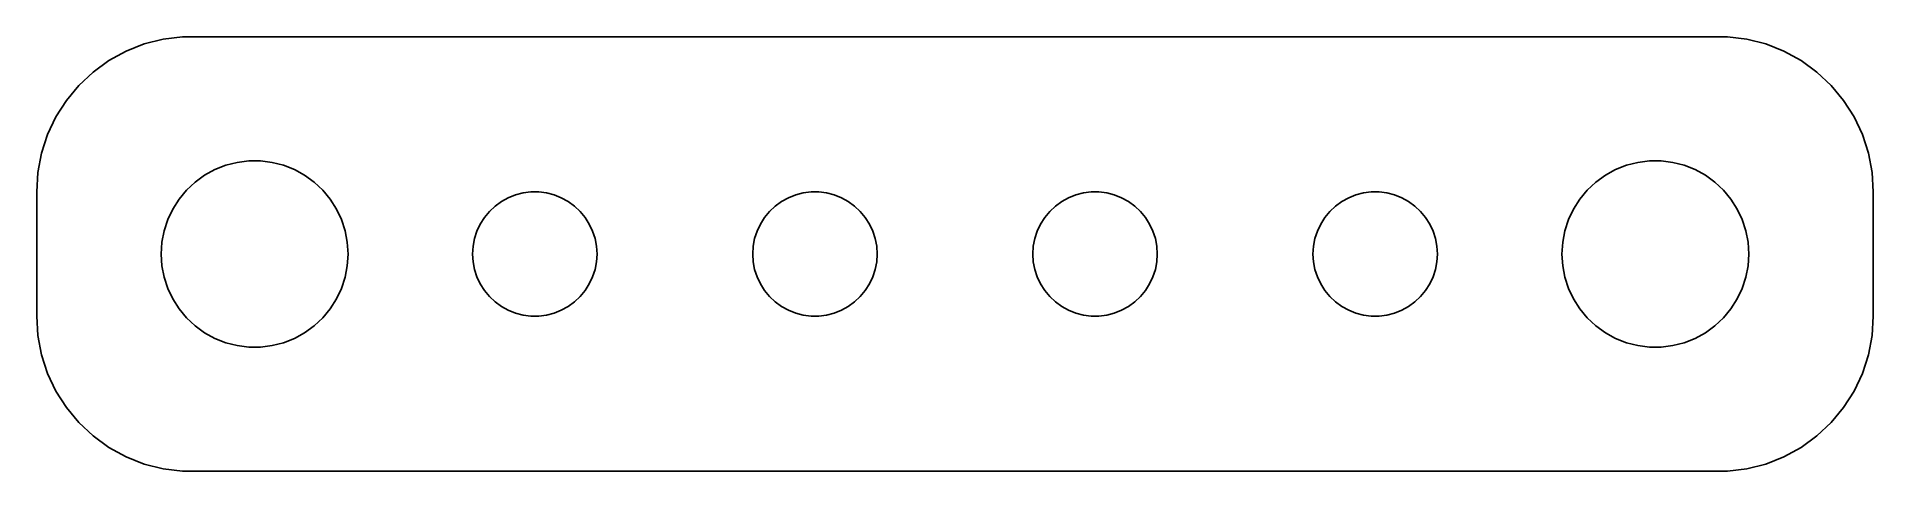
# Model space of a CAD drawing. Header units: metres. Extents: x -29.5 to 29.5, y 17 to 31.
import ezdxf

# ---------------------------------------------------------------- set-up
doc = ezdxf.new("R2010")
doc.units = ezdxf.units.M

msp = doc.modelspace()

# ---------------------------------------------------------------- linework, layer by layer
for p, q in [((-26.0451, 30.7553), (-26.6289, 30.5241)), ((-25.4369, 30.9114), (-26.0451, 30.7553)), ((-24.8139, 30.9901), (-25.4369, 30.9114)), ((24.8139, 30.9901), (-24.8139, 30.9901)), ((25.4369, 30.9114), (24.8139, 30.9901)), ((26.0451, 30.7553), (25.4369, 30.9114)), ((26.6289, 30.5241), (26.0451, 30.7553)), ((-27.1791, 30.2216), (-27.6871, 29.8526)), ((-26.6289, 30.5241), (-27.1791, 30.2216)), ((27.1791, 30.2216), (26.6289, 30.5241)), ((27.6871, 29.8526), (27.1791, 30.2216)), ((-27.6871, 29.8526), (-28.1448, 29.4227)), ((28.1448, 29.4227), (27.6871, 29.8526)), ((-28.5451, 28.9389), (-28.8815, 28.4088)), ((-28.1448, 29.4227), (-28.5451, 28.9389)), ((28.5451, 28.9389), (28.1448, 29.4227)), ((28.8815, 28.4088), (28.5451, 28.9389)), ((-28.8815, 28.4088), (-29.1489, 27.8406)), ((29.1489, 27.8406), (28.8815, 28.4088)), ((-29.1489, 27.8406), (-29.3429, 27.2434)), ((29.3429, 27.2434), (29.1489, 27.8406)), ((-29.3429, 27.2434), (-29.4606, 26.6267)), ((29.4606, 26.6267), (29.3429, 27.2434)), ((-29.4606, 26.6267), (-29.5, 26)), ((-24.1075, 26.533), (-23.7773, 26.7145)), ((-23.7773, 26.7145), (-23.427, 26.8532)), ((-23.427, 26.8532), (-23.0621, 26.9469)), ((-23.0621, 26.9469), (-22.6884, 26.9941)), ((-22.6884, 26.9941), (-22.3116, 26.9941)), ((-22.3116, 26.9941), (-21.9379, 26.9469)), ((-21.9379, 26.9469), (-21.5729, 26.8532)), ((-21.5729, 26.8532), (-21.2227, 26.7145)), ((-21.2227, 26.7145), (-20.8925, 26.533)), ((20.8925, 26.533), (21.2227, 26.7145)), ((21.2227, 26.7145), (21.5729, 26.8532)), ((21.5729, 26.8532), (21.9379, 26.9469)), ((21.9379, 26.9469), (22.3116, 26.9941)), ((22.3116, 26.9941), (22.6884, 26.9941)), ((22.6884, 26.9941), (23.0621, 26.9469)), ((23.0621, 26.9469), (23.427, 26.8532)), ((23.427, 26.8532), (23.7773, 26.7145)), ((23.7773, 26.7145), (24.1075, 26.533)), ((29.5, 26), (29.4606, 26.6267)), ((-29.5, 26), (-29.5, 22)), ((-24.927, 25.7634), (-24.6869, 26.0536)), ((-24.6869, 26.0536), (-24.4123, 26.3115)), ((-24.4123, 26.3115), (-24.1075, 26.533)), ((-20.8925, 26.533), (-20.5877, 26.3115)), ((-20.5877, 26.3115), (-20.3131, 26.0536)), ((-20.3131, 26.0536), (-20.0729, 25.7634)), ((-14.118, 25.9021), (-13.8748, 25.9646)), ((-13.8748, 25.9646), (-13.6256, 25.996)), ((-13.6256, 25.996), (-13.3744, 25.996)), ((-13.3744, 25.996), (-13.1252, 25.9646)), ((-13.1252, 25.9646), (-12.882, 25.9021)), ((-5.11803, 25.9021), (-4.87476, 25.9646)), ((-4.87476, 25.9646), (-4.62558, 25.996)), ((-4.62558, 25.996), (-4.3744, 25.996)), ((-4.3744, 25.996), (-4.12523, 25.9646)), ((-4.12523, 25.9646), (-3.88196, 25.9021)), ((3.88196, 25.9021), (4.12523, 25.9646)), ((4.12523, 25.9646), (4.3744, 25.996)), ((4.3744, 25.996), (4.62558, 25.996)), ((4.62558, 25.996), (4.87476, 25.9646)), ((4.87476, 25.9646), (5.11803, 25.9021)), ((12.882, 25.9021), (13.1252, 25.9646)), ((13.1252, 25.9646), (13.3744, 25.996)), ((13.3744, 25.996), (13.6256, 25.996)), ((13.6256, 25.996), (13.8748, 25.9646)), ((13.8748, 25.9646), (14.118, 25.9021)), ((20.0729, 25.7634), (20.3131, 26.0536)), ((20.3131, 26.0536), (20.5877, 26.3115)), ((20.5877, 26.3115), (20.8925, 26.533)), ((24.1075, 26.533), (24.4123, 26.3115)), ((24.4123, 26.3115), (24.6869, 26.0536)), ((24.6869, 26.0536), (24.927, 25.7634)), ((29.5, 22), (29.5, 26)), ((-25.2893, 25.1044), (-25.1289, 25.4453)), ((-25.1289, 25.4453), (-24.927, 25.7634)), ((-20.0729, 25.7634), (-19.8711, 25.4453)), ((-19.8711, 25.4453), (-19.7107, 25.1044)), ((-14.9579, 25.3691), (-14.7748, 25.541)), ((-14.7748, 25.541), (-14.5716, 25.6886)), ((-14.5716, 25.6886), (-14.3515, 25.8096)), ((-14.3515, 25.8096), (-14.118, 25.9021)), ((-12.882, 25.9021), (-12.6484, 25.8096)), ((-12.6484, 25.8096), (-12.4283, 25.6886)), ((-12.4283, 25.6886), (-12.2251, 25.541)), ((-12.2251, 25.541), (-12.0421, 25.3691)), ((-5.95793, 25.3691), (-5.77484, 25.541)), ((-5.77484, 25.541), (-5.57164, 25.6886)), ((-5.57164, 25.6886), (-5.35155, 25.8096)), ((-5.35155, 25.8096), (-5.11803, 25.9021)), ((-3.88196, 25.9021), (-3.64844, 25.8096)), ((-3.64844, 25.8096), (-3.42834, 25.6886)), ((-3.42834, 25.6886), (-3.22514, 25.541)), ((-3.22514, 25.541), (-3.04205, 25.3691)), ((3.04205, 25.3691), (3.22514, 25.541)), ((3.22514, 25.541), (3.42834, 25.6886)), ((3.42834, 25.6886), (3.64844, 25.8096)), ((3.64844, 25.8096), (3.88196, 25.9021)), ((5.11803, 25.9021), (5.35155, 25.8096)), ((5.35155, 25.8096), (5.57164, 25.6886)), ((5.57164, 25.6886), (5.77484, 25.541)), ((5.77484, 25.541), (5.95793, 25.3691)), ((12.0421, 25.3691), (12.2251, 25.541)), ((12.2251, 25.541), (12.4283, 25.6886)), ((12.4283, 25.6886), (12.6484, 25.8096)), ((12.6484, 25.8096), (12.882, 25.9021)), ((14.118, 25.9021), (14.3515, 25.8096)), ((14.3515, 25.8096), (14.5716, 25.6886)), ((14.5716, 25.6886), (14.7748, 25.541)), ((14.7748, 25.541), (14.9579, 25.3691)), ((19.7107, 25.1044), (19.8711, 25.4453)), ((19.8711, 25.4453), (20.0729, 25.7634)), ((24.927, 25.7634), (25.1289, 25.4453)), ((25.1289, 25.4453), (25.2893, 25.1044)), ((-25.4057, 24.7461), (-25.2893, 25.1044)), ((-19.7107, 25.1044), (-19.5942, 24.7461)), ((-15.3595, 24.7362), (-15.2526, 24.9635)), ((-15.2526, 24.9635), (-15.118, 25.1756)), ((-15.118, 25.1756), (-14.9579, 25.3691)), ((-12.0421, 25.3691), (-11.882, 25.1756)), ((-11.882, 25.1756), (-11.7474, 24.9635)), ((-11.7474, 24.9635), (-11.6404, 24.7362)), ((-6.35954, 24.7362), (-6.25261, 24.9635)), ((-6.25261, 24.9635), (-6.11803, 25.1756)), ((-6.11803, 25.1756), (-5.95793, 25.3691)), ((-3.04205, 25.3691), (-2.88196, 25.1756)), ((-2.88196, 25.1756), (-2.74738, 24.9635)), ((-2.74738, 24.9635), (-2.64044, 24.7362)), ((2.64044, 24.7362), (2.74738, 24.9635)), ((2.74738, 24.9635), (2.88196, 25.1756)), ((2.88196, 25.1756), (3.04205, 25.3691)), ((5.95793, 25.3691), (6.11803, 25.1756)), ((6.11803, 25.1756), (6.25261, 24.9635)), ((6.25261, 24.9635), (6.35954, 24.7362)), ((11.6404, 24.7362), (11.7474, 24.9635)), ((11.7474, 24.9635), (11.882, 25.1756)), ((11.882, 25.1756), (12.0421, 25.3691)), ((14.9579, 25.3691), (15.118, 25.1756)), ((15.118, 25.1756), (15.2526, 24.9635)), ((15.2526, 24.9635), (15.3595, 24.7362)), ((19.5942, 24.7461), (19.7107, 25.1044)), ((25.2893, 25.1044), (25.4057, 24.7461)), ((-25.5, 24), (-25.4763, 24.376)), ((-25.4763, 24.376), (-25.4057, 24.7461)), ((-19.5942, 24.7461), (-19.5237, 24.376)), ((-19.5237, 24.376), (-19.5, 24)), ((-15.5, 24), (-15.4842, 24.2507)), ((-15.4842, 24.2507), (-15.4372, 24.4974)), ((-15.4372, 24.4974), (-15.3595, 24.7362)), ((-11.6404, 24.7362), (-11.5628, 24.4974)), ((-11.5628, 24.4974), (-11.5158, 24.2507)), ((-11.5158, 24.2507), (-11.5, 24)), ((-6.5, 24), (-6.48422, 24.2507)), ((-6.48422, 24.2507), (-6.43716, 24.4974)), ((-6.43716, 24.4974), (-6.35954, 24.7362)), ((-2.64044, 24.7362), (-2.56282, 24.4974)), ((-2.56282, 24.4974), (-2.51576, 24.2507)), ((-2.51576, 24.2507), (-2.5, 24)), ((2.5, 24), (2.51576, 24.2507)), ((2.51576, 24.2507), (2.56282, 24.4974)), ((2.56282, 24.4974), (2.64044, 24.7362)), ((6.35954, 24.7362), (6.43716, 24.4974)), ((6.43716, 24.4974), (6.48422, 24.2507)), ((6.48422, 24.2507), (6.5, 24)), ((11.5, 24), (11.5158, 24.2507)), ((11.5158, 24.2507), (11.5628, 24.4974)), ((11.5628, 24.4974), (11.6404, 24.7362)), ((15.3595, 24.7362), (15.4372, 24.4974)), ((15.4372, 24.4974), (15.4842, 24.2507)), ((15.4842, 24.2507), (15.5, 24)), ((19.5, 24), (19.5237, 24.376)), ((19.5237, 24.376), (19.5942, 24.7461)), ((25.4057, 24.7461), (25.4763, 24.376)), ((25.4763, 24.376), (25.5, 24)), ((-25.4763, 23.624), (-25.5, 24)), ((-25.4057, 23.2539), (-25.4763, 23.624)), ((-19.5237, 23.624), (-19.5942, 23.2539)), ((-19.5, 24), (-19.5237, 23.624)), ((-15.4842, 23.7493), (-15.5, 24)), ((-15.4372, 23.5026), (-15.4842, 23.7493)), ((-11.5158, 23.7493), (-11.5628, 23.5026)), ((-11.5, 24), (-11.5158, 23.7493)), ((-6.48422, 23.7493), (-6.5, 24)), ((-6.43716, 23.5026), (-6.48422, 23.7493)), ((-2.51576, 23.7493), (-2.56282, 23.5026)), ((-2.5, 24), (-2.51576, 23.7493)), ((2.51576, 23.7493), (2.5, 24)), ((2.56282, 23.5026), (2.51576, 23.7493)), ((6.48422, 23.7493), (6.43716, 23.5026)), ((6.5, 24), (6.48422, 23.7493)), ((11.5158, 23.7493), (11.5, 24)), ((11.5628, 23.5026), (11.5158, 23.7493)), ((15.4842, 23.7493), (15.4372, 23.5026)), ((15.5, 24), (15.4842, 23.7493)), ((19.5237, 23.624), (19.5, 24)), ((19.5942, 23.2539), (19.5237, 23.624)), ((25.4763, 23.624), (25.4057, 23.2539)), ((25.5, 24), (25.4763, 23.624)), ((-25.2893, 22.8956), (-25.4057, 23.2539)), ((-19.5942, 23.2539), (-19.7107, 22.8956)), ((-15.3595, 23.2638), (-15.4372, 23.5026)), ((-15.2526, 23.0365), (-15.3595, 23.2638)), ((-15.118, 22.8244), (-15.2526, 23.0365)), ((-11.7474, 23.0365), (-11.882, 22.8244)), ((-11.6404, 23.2638), (-11.7474, 23.0365)), ((-11.5628, 23.5026), (-11.6404, 23.2638)), ((-6.35954, 23.2638), (-6.43716, 23.5026)), ((-6.25261, 23.0365), (-6.35954, 23.2638)), ((-6.11803, 22.8244), (-6.25261, 23.0365)), ((-2.74738, 23.0365), (-2.88196, 22.8244)), ((-2.64044, 23.2638), (-2.74738, 23.0365)), ((-2.56282, 23.5026), (-2.64044, 23.2638)), ((2.64044, 23.2638), (2.56282, 23.5026)), ((2.74738, 23.0365), (2.64044, 23.2638)), ((2.88196, 22.8244), (2.74738, 23.0365)), ((6.25261, 23.0365), (6.11803, 22.8244)), ((6.35954, 23.2638), (6.25261, 23.0365)), ((6.43716, 23.5026), (6.35954, 23.2638)), ((11.6404, 23.2638), (11.5628, 23.5026)), ((11.7474, 23.0365), (11.6404, 23.2638)), ((11.882, 22.8244), (11.7474, 23.0365)), ((15.2526, 23.0365), (15.118, 22.8244)), ((15.3595, 23.2638), (15.2526, 23.0365)), ((15.4372, 23.5026), (15.3595, 23.2638)), ((19.7107, 22.8956), (19.5942, 23.2539)), ((25.4057, 23.2539), (25.2893, 22.8956)), ((-25.1289, 22.5547), (-25.2893, 22.8956)), ((-24.927, 22.2366), (-25.1289, 22.5547)), ((-19.8711, 22.5547), (-20.0729, 22.2366)), ((-19.7107, 22.8956), (-19.8711, 22.5547)), ((-14.9579, 22.6309), (-15.118, 22.8244)), ((-14.7748, 22.459), (-14.9579, 22.6309)), ((-14.5716, 22.3114), (-14.7748, 22.459)), ((-12.2251, 22.459), (-12.4283, 22.3114)), ((-12.0421, 22.6309), (-12.2251, 22.459)), ((-11.882, 22.8244), (-12.0421, 22.6309)), ((-5.95793, 22.6309), (-6.11803, 22.8244)), ((-5.77484, 22.459), (-5.95793, 22.6309)), ((-5.57164, 22.3114), (-5.77484, 22.459)), ((-3.22514, 22.459), (-3.42834, 22.3114)), ((-3.04205, 22.6309), (-3.22514, 22.459)), ((-2.88196, 22.8244), (-3.04205, 22.6309)), ((3.04205, 22.6309), (2.88196, 22.8244)), ((3.22514, 22.459), (3.04205, 22.6309)), ((3.42834, 22.3114), (3.22514, 22.459)), ((5.77484, 22.459), (5.57164, 22.3114)), ((5.95793, 22.6309), (5.77484, 22.459)), ((6.11803, 22.8244), (5.95793, 22.6309)), ((12.0421, 22.6309), (11.882, 22.8244)), ((12.2251, 22.459), (12.0421, 22.6309)), ((12.4283, 22.3114), (12.2251, 22.459)), ((14.7748, 22.459), (14.5716, 22.3114)), ((14.9579, 22.6309), (14.7748, 22.459)), ((15.118, 22.8244), (14.9579, 22.6309)), ((19.8711, 22.5547), (19.7107, 22.8956)), ((20.0729, 22.2366), (19.8711, 22.5547)), ((25.1289, 22.5547), (24.927, 22.2366)), ((25.2893, 22.8956), (25.1289, 22.5547)), ((-29.5, 22), (-29.4606, 21.3733)), ((-24.6869, 21.9464), (-24.927, 22.2366)), ((-24.4123, 21.6885), (-24.6869, 21.9464)), ((-20.3131, 21.9464), (-20.5877, 21.6885)), ((-20.0729, 22.2366), (-20.3131, 21.9464)), ((-14.3515, 22.1904), (-14.5716, 22.3114)), ((-14.118, 22.0979), (-14.3515, 22.1904)), ((-13.8748, 22.0354), (-14.118, 22.0979)), ((-13.6256, 22.004), (-13.8748, 22.0354)), ((-13.3744, 22.004), (-13.6256, 22.004)), ((-13.1252, 22.0354), (-13.3744, 22.004)), ((-12.882, 22.0979), (-13.1252, 22.0354)), ((-12.6484, 22.1904), (-12.882, 22.0979)), ((-12.4283, 22.3114), (-12.6484, 22.1904)), ((-5.35155, 22.1904), (-5.57164, 22.3114)), ((-5.11803, 22.0979), (-5.35155, 22.1904)), ((-4.87476, 22.0354), (-5.11803, 22.0979)), ((-4.62558, 22.004), (-4.87476, 22.0354)), ((-4.3744, 22.004), (-4.62558, 22.004)), ((-4.12523, 22.0354), (-4.3744, 22.004)), ((-3.88196, 22.0979), (-4.12523, 22.0354)), ((-3.64844, 22.1904), (-3.88196, 22.0979)), ((-3.42834, 22.3114), (-3.64844, 22.1904)), ((3.64844, 22.1904), (3.42834, 22.3114)), ((3.88196, 22.0979), (3.64844, 22.1904)), ((4.12523, 22.0354), (3.88196, 22.0979)), ((4.3744, 22.004), (4.12523, 22.0354)), ((4.62558, 22.004), (4.3744, 22.004)), ((4.87476, 22.0354), (4.62558, 22.004)), ((5.11803, 22.0979), (4.87476, 22.0354)), ((5.35155, 22.1904), (5.11803, 22.0979)), ((5.57164, 22.3114), (5.35155, 22.1904)), ((12.6484, 22.1904), (12.4283, 22.3114)), ((12.882, 22.0979), (12.6484, 22.1904)), ((13.1252, 22.0354), (12.882, 22.0979)), ((13.3744, 22.004), (13.1252, 22.0354)), ((13.6256, 22.004), (13.3744, 22.004)), ((13.8748, 22.0354), (13.6256, 22.004)), ((14.118, 22.0979), (13.8748, 22.0354)), ((14.3515, 22.1904), (14.118, 22.0979)), ((14.5716, 22.3114), (14.3515, 22.1904)), ((20.3131, 21.9464), (20.0729, 22.2366)), ((20.5877, 21.6885), (20.3131, 21.9464)), ((24.6869, 21.9464), (24.4123, 21.6885)), ((24.927, 22.2366), (24.6869, 21.9464)), ((29.4606, 21.3733), (29.5, 22)), ((-29.4606, 21.3733), (-29.3429, 20.7566)), ((-24.1075, 21.467), (-24.4123, 21.6885)), ((-23.7773, 21.2855), (-24.1075, 21.467)), ((-23.427, 21.1468), (-23.7773, 21.2855)), ((-21.2227, 21.2855), (-21.5729, 21.1468)), ((-20.8925, 21.467), (-21.2227, 21.2855)), ((-20.5877, 21.6885), (-20.8925, 21.467)), ((20.8925, 21.467), (20.5877, 21.6885)), ((21.2227, 21.2855), (20.8925, 21.467)), ((21.5729, 21.1468), (21.2227, 21.2855)), ((23.7773, 21.2855), (23.427, 21.1468)), ((24.1075, 21.467), (23.7773, 21.2855)), ((24.4123, 21.6885), (24.1075, 21.467)), ((29.3429, 20.7566), (29.4606, 21.3733)), ((-29.3429, 20.7566), (-29.1489, 20.1594)), ((-23.0621, 21.0531), (-23.427, 21.1468)), ((-22.6884, 21.0059), (-23.0621, 21.0531)), ((-22.3116, 21.0059), (-22.6884, 21.0059)), ((-21.9379, 21.0531), (-22.3116, 21.0059)), ((-21.5729, 21.1468), (-21.9379, 21.0531)), ((21.9379, 21.0531), (21.5729, 21.1468)), ((22.3116, 21.0059), (21.9379, 21.0531)), ((22.6884, 21.0059), (22.3116, 21.0059)), ((23.0621, 21.0531), (22.6884, 21.0059)), ((23.427, 21.1468), (23.0621, 21.0531)), ((29.1489, 20.1594), (29.3429, 20.7566)), ((-29.1489, 20.1594), (-28.8815, 19.5912)), ((28.8815, 19.5912), (29.1489, 20.1594)), ((-28.8815, 19.5912), (-28.5451, 19.0611)), ((28.5451, 19.0611), (28.8815, 19.5912)), ((-28.5451, 19.0611), (-28.1448, 18.5773)), ((28.1448, 18.5773), (28.5451, 19.0611)), ((-28.1448, 18.5773), (-27.6871, 18.1474)), ((27.6871, 18.1474), (28.1448, 18.5773)), ((-27.6871, 18.1474), (-27.1791, 17.7784)), ((-27.1791, 17.7784), (-26.6289, 17.4759)), ((26.6289, 17.4759), (27.1791, 17.7784)), ((27.1791, 17.7784), (27.6871, 18.1474)), ((-26.6289, 17.4759), (-26.0451, 17.2447)), ((-26.0451, 17.2447), (-25.4369, 17.0886)), ((25.4369, 17.0886), (26.0451, 17.2447)), ((26.0451, 17.2447), (26.6289, 17.4759)), ((-25.4369, 17.0886), (-24.8139, 17.0099)), ((-24.8139, 17.0099), (24.8139, 17.0099)), ((24.8139, 17.0099), (25.4369, 17.0886))]:
    msp.add_line(p, q)

doc.saveas('drawing.dxf')
